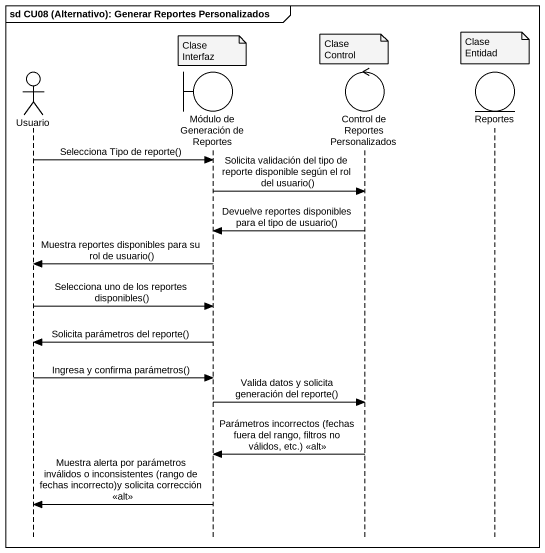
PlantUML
@startuml
mainframe sd CU08 (Alternativo): Generar Reportes Personalizados
hide footbox
actor Usuario
boundary "Módulo de Generación de Reportes" as Módulo_de_Generación_de
control "Control de Reportes Personalizados" as Control_de_Reportes
entity Reportes

note over Reportes : Clase Entidad
note over Control_de_Reportes : Clase Control
note over Módulo_de_Generación_de : Clase Interfaz
Usuario -> Módulo_de_Generación_de : Selecciona Tipo de reporte()
Módulo_de_Generación_de -> Control_de_Reportes : Solicita validación del tipo de reporte disponible según el rol del usuario()
Control_de_Reportes -> Módulo_de_Generación_de : Devuelve reportes disponibles para el tipo de usuario()
Módulo_de_Generación_de -> Usuario : Muestra reportes disponibles para su rol de usuario()
Usuario -> Módulo_de_Generación_de : Selecciona uno de los reportes disponibles()
Módulo_de_Generación_de -> Usuario : Solicita parámetros del reporte()
Usuario -> Módulo_de_Generación_de : Ingresa y confirma parámetros()
Módulo_de_Generación_de -> Control_de_Reportes : Valida datos y solicita generación del reporte()
Control_de_Reportes -> Módulo_de_Generación_de : Parámetros incorrectos (fechas fuera del rango, filtros no válidos, etc.) <<alt>>
Módulo_de_Generación_de -> Usuario : Muestra alerta por parámetros inválidos o inconsistentes (rango de fechas incorrecto)y solicita corrección <<alt>>
@enduml
